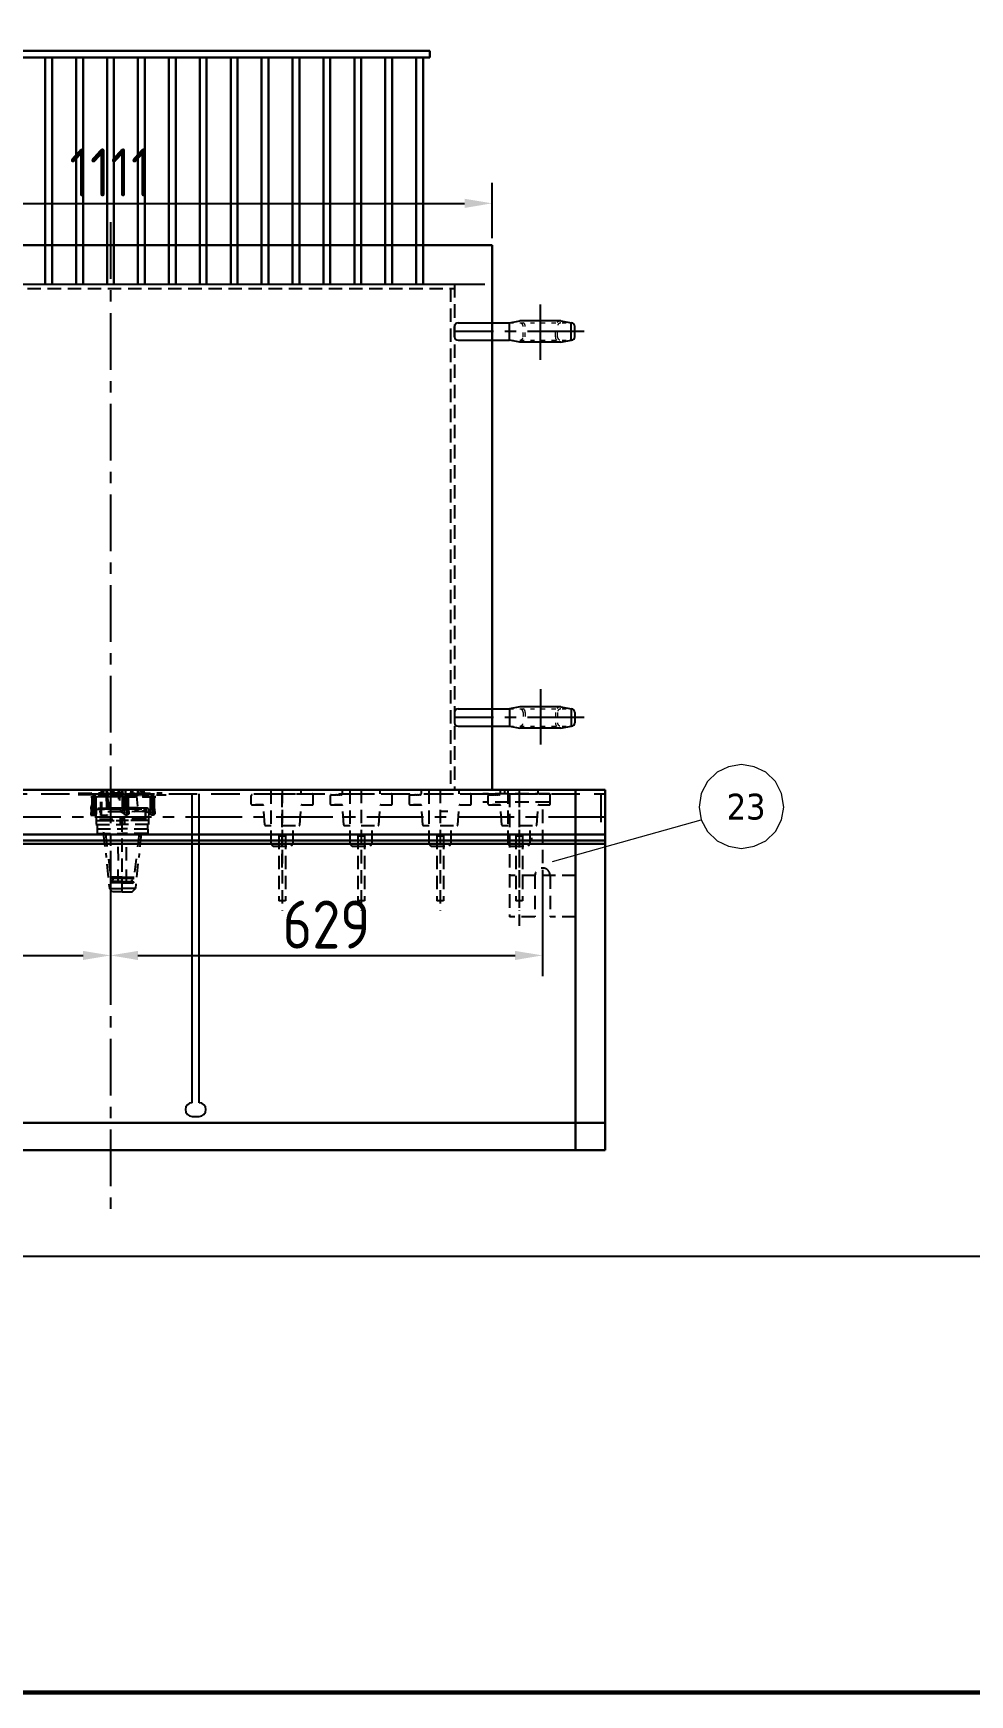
# Model space of a CAD drawing. Header units: millimetres. Extents: x 208456 to 224154, y -159503 to -153953.
# Drawn here: x 218141 to 219504, y -159301 to -156882 of the extents above; entities that cross this region are included whole.
import ezdxf

# ---------------------------------------------------------------- set-up
doc = ezdxf.new("R2010")
doc.units = ezdxf.units.MM
doc.header["$LTSCALE"] = 13
for name, pattern in [('ACAD_ISO03W100', [1.18, 0.47, -0.71]), ('CENTERX2', [101.6, 63.5, -12.7, 12.7, -12.7]), ('DASHED', [0.75, 0.5, -0.25]), ('HIDDEN', [9.525, 6.35, -3.175])]:
    doc.linetypes.add(name, pattern=pattern)
for name, color, linetype in [('1', 4, 'Continuous'), ('2', 3, 'Continuous'), ('粗实线', 4, 'Continuous'), ('细实线', 2, 'Continuous'), ('虚线', 6, 'HIDDEN'), ('铁心虚线', 1, 'DASHED')]:
    doc.layers.add(name, color=color, linetype=linetype)
doc.layers.add('标注、文本', color=3, linetype='Continuous', lineweight=25)
doc.layers.add('铁心', color=3, linetype='Continuous', lineweight=0)
doc.styles.get("Standard").update_dxf_attribs({"font": 'gbenor.shx', "bigfont": 'gbcbig.shx'})
doc.styles.add('Tahoma$001', font='tahoma.ttf', dxfattribs={"height": 2.159784})
doc.dimstyles.new('1-15', dxfattribs={"dimscale": 20, "dimtxt": 3.5, "dimasz": 2, "dimexe": 1.5, "dimexo": 0.5, "dimgap": 0.5, "dimtad": 1, "dimtoh": 1, "dimdec": 1, "dimdsep": 46, "dimtxsty": 'Standard', "dimcen": 2.5, "dimclrd": 3, "dimclre": 3, "dimclrt": 3, "dimadec": 0, "dimazin": 2, "dimtfac": 1, "dimtdec": 1, "dimtmove": 0, "dimatfit": 2, "dimfxl": 1, "dimarcsym": 0})

# ---------------------------------------------------------------- blocks, each defined once
blk = doc.blocks.new('*D1664')
at = {"layer": 'Defpoints', "color": 0, "lineweight": -3, "transparency": 16777216}
for p in [(218808.8, -157129.4), (217697.8, -157190.2), (218808.8, -157190.2)]:
    blk.add_point(p, dxfattribs=at)
at = {"layer": '标注、文本', "color": 3, "lineweight": -2, "transparency": 16777216}
for p, q in [((217697.8, -157180.2), (217697.8, -157099.4)), ((218808.8, -157180.2), (218808.8, -157099.4)), ((217737.8, -157129.4), (218768.8, -157129.4))]:
    blk.add_line(p, q, dxfattribs=at)
at = {"layer": '标注、文本', "color": 3, "lineweight": -3, "transparency": 16777216}
for points in [[(217737.8, -157122.7), (217737.8, -157136.1), (217697.8, -157129.4)], [(218768.8, -157122.7), (218768.8, -157136.1), (218808.8, -157129.4)]]:
    blk.add_solid(points, dxfattribs=at)
at = {"layer": '标注、文本', "color": 3, "transparency": 16777216, "insert": (218253.3, -157084.4), "char_height": 70, "attachment_point": 5}
blk.add_mtext('1111', dxfattribs=at)
blk = doc.blocks.new('*D1665')
at = {"layer": 'Defpoints', "color": 0, "lineweight": -3, "transparency": 16777216}
for p in [(217624.3, -158108.2), (218253.3, -158108.2), (218253.3, -158224.4)]:
    blk.add_point(p, dxfattribs=at)
at = {"layer": '标注、文本', "color": 3, "lineweight": -2, "transparency": 16777216}
for p, q in [((217624.3, -158118.2), (217624.3, -158254.4)), ((218253.3, -158118.2), (218253.3, -158254.4)), ((217664.3, -158224.4), (218213.3, -158224.4))]:
    blk.add_line(p, q, dxfattribs=at)
at = {"layer": '标注、文本', "color": 3, "lineweight": -3, "transparency": 16777216}
for points in [[(217664.3, -158217.8), (217664.3, -158231.1), (217624.3, -158224.4)], [(218213.3, -158217.8), (218213.3, -158231.1), (218253.3, -158224.4)]]:
    blk.add_solid(points, dxfattribs=at)
at = {"layer": '标注、文本', "color": 3, "transparency": 16777216, "insert": (217938.8, -158179.4), "char_height": 70, "attachment_point": 5}
blk.add_mtext('629', dxfattribs=at)
blk = doc.blocks.new('*D1666')
at = {"layer": 'Defpoints', "color": 0, "lineweight": -3, "transparency": 16777216}
for p in [(218253.3, -158062.1), (218882.3, -158108.2), (218882.3, -158224.4)]:
    blk.add_point(p, dxfattribs=at)
at = {"layer": '标注、文本', "color": 3, "lineweight": -2, "transparency": 16777216}
for p, q in [((218253.3, -158072.1), (218253.3, -158254.4)), ((218882.3, -158118.2), (218882.3, -158254.4)), ((218293.3, -158224.4), (218842.3, -158224.4))]:
    blk.add_line(p, q, dxfattribs=at)
at = {"layer": '标注、文本', "color": 3, "lineweight": -3, "transparency": 16777216}
for points in [[(218293.3, -158217.8), (218293.3, -158231.1), (218253.3, -158224.4)], [(218842.3, -158217.8), (218842.3, -158231.1), (218882.3, -158224.4)]]:
    blk.add_solid(points, dxfattribs=at)
at = {"layer": '标注、文本', "color": 3, "transparency": 16777216, "insert": (218567.8, -158179.4), "char_height": 70, "attachment_point": 5}
blk.add_mtext('629', dxfattribs=at)

msp = doc.modelspace()

# ---------------------------------------------------------------- hatches: boundary and pattern name
at = {"layer": '铁心虚线', "ltscale": 3}
h = msp.add_hatch(color=6, dxfattribs=at)
h.dxf.hatch_style = 2
h.paths.add_polyline_path([(218270.312, -157990.004), (218301.644, -157990.055), (218302.442, -157993.512)])
h = msp.add_hatch(color=6, dxfattribs=at)
h.dxf.hatch_style = 2
h.paths.add_polyline_path([(218270.312, -157990.004), (218271.111, -157993.462), (218302.442, -157993.512)])
h = msp.add_hatch(color=6, dxfattribs=at)
h.dxf.hatch_style = 2
h.paths.add_polyline_path([(218301.644, -157990.055), (218307.495, -157990.16), (218308.134, -157992.926)])
h = msp.add_hatch(color=6, dxfattribs=at)
h.dxf.hatch_style = 2
h.paths.add_polyline_path([(218301.644, -157990.055), (218302.442, -157993.512), (218308.134, -157992.926)])
h = msp.add_hatch(color=6, dxfattribs=at)
h.dxf.hatch_style = 2
h.paths.add_polyline_path([(218307.495, -157990.16), (218308.134, -157992.926), (218308.187, -157990.001)])

# ---------------------------------------------------------------- linework, layer by layer
at = {"layer": '1', "color": 1, "linetype": 'CENTERX2', "lineweight": -3, "ltscale": 0.1}
for p, q in [((218253.326, -157156.972), (218253.326, -158596.492)), ((218879.317, -157357.414), (218879.317, -157276.721)), ((218942.938, -157316.078), (218754.326, -157316.078)), ((218879.317, -157836.689), (218879.317, -157917.382)), ((218942.938, -157878.025), (218754.326, -157878.025)), ((218973.326, -158023.153), (217533.326, -158023.153))]:
    msp.add_line(p, q, dxfattribs=at)
at = {"layer": '1', "const_width": 6.541}
msp.add_lwpolyline([(216791.085, -159297.596), (223967.085, -159297.596), (223967.085, -154139.846), (216791.085, -154139.846), (216791.085, -159297.596)], dxfattribs=at)
at = {"layer": '2'}
msp.add_line((216791.085, -158662.221), (223967.085, -158662.221), dxfattribs=at)
at = {"layer": '标注、文本'}
for p, q in [((217708.326, -157247.153), (218798.326, -157247.153)), ((218754.326, -157323.578), (218754.326, -157308.578)), ((218759.326, -157303.578), (218834.067, -157303.578)), ((218834.067, -157303.578), (218849.067, -157300.578)), ((218834.067, -157328.578), (218834.067, -157303.578)), ((218909.067, -157300.578), (218849.067, -157300.578)), ((218909.067, -157300.578), (218924.067, -157303.578)), ((218924.067, -157328.578), (218924.067, -157303.578)), ((218929.308, -157323.578), (218929.308, -157308.578)), ((218759.326, -157328.578), (218834.067, -157328.578)), ((218849.067, -157331.578), (218834.067, -157328.578)), ((218909.067, -157331.578), (218849.067, -157331.578)), ((218909.067, -157331.578), (218924.067, -157328.578)), ((218754.326, -157870.525), (218754.326, -157885.525)), ((218759.326, -157865.525), (218834.067, -157865.525)), ((218849.067, -157862.525), (218834.067, -157865.525)), ((218834.067, -157865.525), (218834.067, -157890.525)), ((218909.067, -157862.525), (218849.067, -157862.525)), ((218909.067, -157862.525), (218924.067, -157865.525)), ((218924.067, -157865.525), (218924.067, -157890.525)), ((218929.308, -157870.525), (218929.308, -157885.525)), ((218759.326, -157890.525), (218834.067, -157890.525)), ((218834.067, -157890.525), (218849.067, -157893.525)), ((218909.067, -157893.525), (218849.067, -157893.525)), ((218909.067, -157893.525), (218924.067, -157890.525)), ((218372.326, -158438.784), (218372.326, -157989.153)), ((218382.326, -158438.784), (218382.326, -157989.153)), ((218362.326, -158448.784), (218362.326, -158448.784)), ((218392.326, -158448.784), (218392.326, -158448.784)), ((218372.326, -158458.784), (218382.326, -158458.784)), ((218372.326, -158458.784), (218372.326, -158458.784)), ((218382.326, -158458.784), (218382.326, -158458.784))]:
    msp.add_line(p, q, dxfattribs=at)
at = {"layer": '标注、文本', "color": 2, "linetype": 'ACAD_ISO03W100', "lineweight": 18}
for p, q in [((218834.067, -157303.578), (218924.308, -157303.578)), ((218854.067, -157323.578), (218854.067, -157308.578)), ((218857.067, -157323.578), (218857.067, -157308.578)), ((218901.067, -157323.578), (218901.067, -157308.578)), ((218904.067, -157323.578), (218904.067, -157308.578)), ((218834.067, -157328.578), (218924.308, -157328.578)), ((218834.067, -157865.525), (218924.308, -157865.525)), ((218854.067, -157870.525), (218854.067, -157885.525)), ((218857.067, -157870.525), (218857.067, -157885.525)), ((218901.067, -157870.525), (218901.067, -157885.525)), ((218904.067, -157870.525), (218904.067, -157885.525)), ((218834.067, -157890.525), (218924.308, -157890.525))]:
    msp.add_line(p, q, dxfattribs=at)
at = {"layer": '标注、文本'}
for centre, radius, start, end in [((218759.326, -157308.578), 5, 90, 180), ((218924.308, -157308.578), 5, 0, 90), ((218759.326, -157323.578), 5, 180, 270), ((218924.308, -157323.578), 5, 270, 0), ((218759.326, -157870.525), 5, 90, 180), ((218924.308, -157870.525), 5, 0, 90), ((218759.326, -157885.525), 5, 180, 270), ((218924.308, -157885.525), 5, 270, 0), ((218372.326, -158448.784), 10, 90, 180), ((218372.326, -158448.784), 10, 180, 270), ((218382.326, -158448.784), 10, 0, 90), ((218382.326, -158448.784), 10, 270, 0)]:
    msp.add_arc(centre, radius, start, end, dxfattribs=at)
at = {"layer": '标注、文本', "color": 2, "linetype": 'ACAD_ISO03W100', "lineweight": 18}
for centre, radius, start, end in [((218849.067, -157308.578), 8, 0, 90), ((218849.067, -157308.578), 5, 0, 90), ((218909.067, -157308.578), 8, 90, 180), ((218909.067, -157308.578), 5, 90, 180), ((218849.067, -157323.578), 5, 270, 0), ((218849.067, -157323.578), 8, 270, 0), ((218909.067, -157323.578), 8, 180, 270), ((218909.067, -157323.578), 5, 180, 270), ((218849.067, -157870.525), 8, 0, 90), ((218849.067, -157870.525), 5, 0, 90), ((218909.067, -157870.525), 8, 90, 180), ((218909.067, -157870.525), 5, 90, 180), ((218849.067, -157885.525), 5, 270, 0), ((218849.067, -157885.525), 8, 270, 0), ((218909.067, -157885.525), 8, 180, 270), ((218909.067, -157885.525), 5, 180, 270)]:
    msp.add_arc(centre, radius, start, end, dxfattribs=at)
at = {"layer": '粗实线', "lineweight": 30}
for p, q in [((217788.326, -156907.153), (218718.326, -156907.153)), ((217788.326, -156917.153), (218718.326, -156917.153)), ((218158.326, -156917.153), (218158.326, -157247.153)), ((218168.326, -156917.153), (218168.326, -157247.153)), ((218203.326, -156917.153), (218203.326, -157247.153)), ((218213.326, -156917.153), (218213.326, -157247.153)), ((218248.326, -156917.153), (218248.326, -157247.153)), ((218258.326, -156917.153), (218258.326, -157247.153)), ((218293.326, -156917.153), (218293.326, -157247.153)), ((218303.326, -156917.153), (218303.326, -157247.153)), ((218338.326, -156917.153), (218338.326, -157247.153)), ((218348.326, -156917.153), (218348.326, -157247.153)), ((218383.326, -156917.153), (218383.326, -157247.153)), ((218393.326, -156917.153), (218393.326, -157247.153)), ((218428.326, -156917.153), (218428.326, -157247.153)), ((218438.326, -156917.153), (218438.326, -157247.153)), ((218473.326, -156917.153), (218473.326, -157247.153)), ((218483.326, -156917.153), (218483.326, -157247.153)), ((218518.326, -156917.153), (218518.326, -157247.153)), ((218528.326, -156917.153), (218528.326, -157247.153)), ((218563.326, -156917.153), (218563.326, -157247.153)), ((218573.326, -156917.153), (218573.326, -157247.153)), ((218608.326, -156917.153), (218608.326, -157247.153)), ((218618.326, -156917.153), (218618.326, -157247.153)), ((218653.326, -156917.153), (218653.326, -157247.153)), ((218663.326, -156917.153), (218663.326, -157247.153)), ((218698.326, -156917.153), (218698.326, -157247.153)), ((218708.326, -156917.153), (218708.326, -157247.153)), ((218718.326, -156907.153), (218718.326, -156917.153)), ((217697.826, -157190.153), (218808.826, -157190.153)), ((218808.826, -157190.153), (218808.826, -157983.153)), ((217533.326, -157983.153), (218973.326, -157983.153)), ((218930.326, -157983.153), (218930.326, -158508.153)), ((218973.326, -157983.153), (218973.326, -158048.153)), ((218973.326, -157983.153), (218973.326, -158508.153)), ((217533.326, -158048.153), (218973.326, -158048.153)), ((217533.326, -158468.153), (218973.326, -158468.153)), ((217533.326, -158508.153), (218973.326, -158508.153))]:
    msp.add_line(p, q, dxfattribs=at)
at = {"layer": '细实线', "color": 4, "lineweight": 30}
for p, q in [((217533.326, -158057.109), (218973.326, -158057.109)), ((217533.326, -158062.109), (218973.326, -158062.109))]:
    msp.add_line(p, q, dxfattribs=at)
at = {"layer": '虚线', "ltscale": 0.5}
for p, q in [((217533.326, -157989.153), (218973.326, -157989.153)), ((218967.326, -157989.153), (218967.326, -158048.153))]:
    msp.add_line(p, q, dxfattribs=at)
at = {"layer": '铁心'}
msp.add_lwpolyline([(219233.633, -158008.33), (219230.32, -157988.451), (219221.284, -157971.284), (219207.43, -157957.429), (219190.262, -157949.899), (219171.889, -157946.586), (219153.216, -157949.899), (219136.349, -157957.429), (219122.495, -157971.284), (219113.158, -157988.451), (219110.146, -158008.33), (219113.158, -158027.004), (219122.495, -158043.87), (219136.349, -158057.725), (219153.216, -158065.556), (219171.889, -158068.567), (219190.262, -158065.556), (219207.43, -158057.725), (219221.284, -158043.87), (219230.32, -158027.004)], close=True, dxfattribs=at)
msp.add_lwpolyline([(218896.929, -158087.631), (219113.158, -158027.004), (219113.158, -158027.004)], dxfattribs=at)
at = {"layer": '铁心虚线', "color": 6, "ltscale": 3}
for p, q in [((217752.326, -157247.153), (218754.326, -157247.153)), ((217752.326, -157253.153), (218754.326, -157253.153)), ((218748.326, -157253.153), (218748.326, -157983.153)), ((218754.326, -157247.153), (218754.326, -157983.153)), ((218270.326, -158132.034), (218270.642, -157983.153)), ((218458.354, -158004.153), (218458.354, -157991.635)), ((218487.335, -158062.153), (218487.335, -157983.153)), ((218503.344, -157983.153), (218503.324, -158159.042)), ((218503.336, -157989.153), (218543.335, -157989.153)), ((218503.349, -157989.153), (218543.348, -157989.153)), ((218503.355, -157989.153), (218547.354, -157989.153)), ((218503.358, -158096.183), (218503.358, -157983.153)), ((218503.358, -157983.153), (218503.358, -158035.153)), ((218530.835, -157989.153), (218530.835, -157983.153)), ((218530.848, -157989.153), (218530.848, -157983.153)), ((218548.354, -158004.153), (218548.354, -157990.153)), ((218573.384, -158004.153), (218573.384, -157991.635)), ((218574.384, -157990.636), (218579.392, -157990.653)), ((218579.392, -157991.209), (218579.392, -157990.653)), ((218581.337, -157991.209), (218579.392, -157991.209)), ((218581.337, -157990.653), (218581.337, -157991.209)), ((218581.337, -157990.653), (218581.337, -157991.209)), ((218582.286, -157990.653), (218581.337, -157990.653)), ((218582.286, -157991.209), (218582.286, -157990.653)), ((218584.231, -157991.209), (218582.286, -157991.209)), ((218585.18, -157990.653), (218584.231, -157990.653)), ((218584.231, -157990.653), (218584.231, -157991.209)), ((218584.231, -157990.653), (218584.231, -157991.209)), ((218585.18, -157991.209), (218585.18, -157990.653)), ((218587.125, -157991.209), (218585.18, -157991.209)), ((218588.884, -157990.653), (218587.125, -157990.653)), ((218587.125, -157990.653), (218587.125, -157991.209)), ((218590.866, -157987.153), (218590.866, -157983.153)), ((218590.884, -157988.653), (218590.883, -157983.153)), ((218602.366, -158062.153), (218602.366, -157983.153)), ((218618.374, -157983.153), (218618.355, -158159.042)), ((218618.367, -157989.153), (218658.366, -157989.153)), ((218618.379, -157989.153), (218658.378, -157989.153)), ((218618.385, -157989.153), (218662.384, -157989.153)), ((218645.866, -157989.153), (218645.866, -157983.153)), ((218645.878, -157989.153), (218645.878, -157983.153)), ((218663.384, -158004.153), (218663.384, -157990.153)), ((218688.403, -158004.153), (218688.403, -157991.635)), ((218689.403, -157990.636), (218694.41, -157990.653)), ((218694.41, -157991.209), (218694.41, -157990.653)), ((218696.355, -157991.209), (218694.41, -157991.209)), ((218696.355, -157990.653), (218696.355, -157991.209)), ((218696.355, -157990.653), (218696.355, -157991.209)), ((218697.304, -157990.653), (218696.355, -157990.653)), ((218697.304, -157991.209), (218697.304, -157990.653)), ((218699.249, -157991.209), (218697.304, -157991.209)), ((218700.198, -157990.653), (218699.249, -157990.653)), ((218699.249, -157990.653), (218699.249, -157991.209)), ((218699.249, -157990.653), (218699.249, -157991.209)), ((218700.198, -157991.209), (218700.198, -157990.653)), ((218702.143, -157991.209), (218700.198, -157991.209)), ((218703.903, -157990.653), (218702.143, -157990.653)), ((218702.143, -157990.653), (218702.143, -157991.209)), ((218705.884, -157987.153), (218705.884, -157983.153)), ((218705.903, -157988.653), (218705.902, -157983.153)), ((218717.384, -158062.153), (218717.384, -157983.153)), ((218733.393, -157983.153), (218733.373, -158159.042)), ((218733.385, -157989.153), (218773.384, -157989.153)), ((218733.397, -157989.153), (218773.396, -157989.153)), ((218733.404, -157989.153), (218777.403, -157989.153)), ((218760.884, -157989.153), (218760.884, -157983.153)), ((218760.896, -157989.153), (218760.896, -157983.153)), ((218778.403, -158004.153), (218778.403, -157990.153)), ((218891.408, -157989.153), (218795.408, -157989.153)), ((218803.404, -158004.153), (218803.404, -157991.635)), ((218804.404, -157990.636), (218809.412, -157990.653)), ((218809.412, -157991.209), (218809.412, -157990.653)), ((218811.357, -157991.209), (218809.412, -157991.209)), ((218811.357, -157990.653), (218811.357, -157991.209)), ((218811.357, -157990.653), (218811.357, -157991.209)), ((218812.306, -157990.653), (218811.357, -157990.653)), ((218812.306, -157991.209), (218812.306, -157990.653)), ((218814.25, -157991.209), (218812.306, -157991.209)), ((218815.2, -157990.653), (218814.25, -157990.653)), ((218814.25, -157990.653), (218814.25, -157991.209)), ((218814.25, -157990.653), (218814.25, -157991.209)), ((218815.2, -157991.209), (218815.2, -157990.653)), ((218817.144, -157991.209), (218815.2, -157991.209)), ((218818.904, -157990.653), (218817.144, -157990.653)), ((218817.144, -157990.653), (218817.144, -157991.209)), ((218820.886, -157987.153), (218820.886, -157983.153)), ((218820.904, -157988.653), (218820.903, -157983.153)), ((218826.908, -157983.153), (218826.908, -157989.153)), ((218832.386, -158062.153), (218832.386, -157983.153)), ((218834.326, -157989.153), (218834.326, -158168.153)), ((218848.394, -157983.153), (218848.374, -158159.042)), ((218848.387, -157989.153), (218888.386, -157989.153)), ((218848.399, -157989.153), (218888.398, -157989.153)), ((218848.405, -157989.153), (218892.404, -157989.153)), ((218848.408, -157989.153), (218848.408, -158181.153)), ((218875.886, -157989.153), (218875.886, -157983.153)), ((218875.898, -157989.153), (218875.898, -157983.153)), ((218893.404, -158004.153), (218893.404, -157990.153)), ((218930.326, -157989.153), (218930.326, -158168.153)), ((218459.354, -158005.153), (218474.918, -158005.153)), ((218474.9, -158005.153), (218464.335, -158005.153)), ((218474.912, -158005.153), (218464.348, -158005.153)), ((218477.773, -158034.22), (218475.898, -158006.087)), ((218477.785, -158034.22), (218475.91, -158006.087)), ((218528.898, -158034.22), (218530.773, -158006.087)), ((218528.91, -158034.22), (218530.785, -158006.087)), ((218531.771, -158005.153), (218542.337, -158005.155)), ((218531.783, -158005.153), (218542.349, -158005.155)), ((218531.79, -158005.153), (218547.354, -158005.153)), ((218574.384, -158005.153), (218589.949, -158005.153)), ((218589.93, -158005.153), (218579.366, -158005.153)), ((218589.942, -158005.153), (218579.378, -158005.153)), ((218592.804, -158034.22), (218590.928, -158006.087)), ((218592.816, -158034.22), (218590.94, -158006.087)), ((218643.928, -158034.22), (218645.804, -158006.087)), ((218643.94, -158034.22), (218645.816, -158006.087)), ((218646.801, -158005.153), (218657.367, -158005.155)), ((218646.814, -158005.153), (218657.379, -158005.155)), ((218646.82, -158005.153), (218662.384, -158005.153)), ((218689.403, -158005.153), (218704.967, -158005.153)), ((218704.948, -158005.153), (218694.384, -158005.153)), ((218704.961, -158005.153), (218694.396, -158005.153)), ((218707.822, -158034.22), (218705.946, -158006.087)), ((218707.834, -158034.22), (218705.958, -158006.087)), ((218732.407, -158014.153), (218744.407, -158014.153)), ((218758.946, -158034.22), (218760.822, -158006.087)), ((218758.958, -158034.22), (218760.834, -158006.087)), ((218761.82, -158005.153), (218772.385, -158005.155)), ((218761.832, -158005.153), (218772.398, -158005.155)), ((218761.838, -158005.153), (218777.403, -158005.153)), ((218891.408, -158001.153), (218795.408, -158001.153)), ((218804.404, -158005.153), (218819.969, -158005.153)), ((218819.95, -158005.153), (218809.386, -158005.153)), ((218819.962, -158005.153), (218809.398, -158005.153)), ((218822.823, -158034.22), (218820.948, -158006.087)), ((218822.836, -158034.22), (218820.96, -158006.087)), ((218873.948, -158034.22), (218875.823, -158006.087)), ((218873.96, -158034.22), (218875.836, -158006.087)), ((218876.821, -158005.153), (218887.387, -158005.155)), ((218876.833, -158005.153), (218887.399, -158005.155)), ((218876.84, -158005.153), (218892.404, -158005.153)), ((218882.326, -158012.153), (218882.326, -158204.153)), ((218478.771, -158035.153), (218487.335, -158035.153)), ((218478.783, -158035.153), (218487.348, -158035.153)), ((218503.337, -158035.153), (218527.9, -158035.153)), ((218503.349, -158035.153), (218527.912, -158035.153)), ((218519.335, -158062.153), (218519.335, -158035.153)), ((218593.801, -158035.153), (218602.366, -158035.153)), ((218593.814, -158035.153), (218602.378, -158035.153)), ((218618.367, -158035.153), (218642.93, -158035.153)), ((218618.379, -158035.153), (218642.942, -158035.153)), ((218634.366, -158062.153), (218634.366, -158035.153)), ((218708.82, -158035.153), (218717.384, -158035.153)), ((218708.832, -158035.153), (218717.396, -158035.153)), ((218733.385, -158035.153), (218757.948, -158035.153)), ((218733.398, -158035.153), (218757.961, -158035.153)), ((218749.384, -158062.153), (218749.384, -158035.153)), ((218823.821, -158035.153), (218832.386, -158035.153)), ((218823.833, -158035.153), (218832.398, -158035.153)), ((218848.387, -158035.153), (218872.95, -158035.153)), ((218848.399, -158035.153), (218872.962, -158035.153)), ((218864.386, -158062.153), (218864.386, -158035.153)), ((218487.331, -158062.153), (218490.331, -158065.153)), ((218519.331, -158062.153), (218487.331, -158062.153)), ((218487.335, -158062.153), (218490.335, -158065.153)), ((218519.335, -158062.153), (218487.335, -158062.153)), ((218490.331, -158065.153), (218516.331, -158065.153)), ((218490.335, -158065.153), (218516.335, -158065.153)), ((218498.333, -158050.153), (218498.331, -158145.153)), ((218498.333, -158050.153), (218508.319, -158050.153)), ((218508.319, -158050.153), (218508.317, -158145.153)), ((218519.331, -158062.153), (218516.331, -158065.153)), ((218519.335, -158062.153), (218516.335, -158065.153)), ((218602.361, -158062.153), (218605.361, -158065.153)), ((218634.361, -158062.153), (218602.361, -158062.153)), ((218602.366, -158062.153), (218605.366, -158065.153)), ((218634.366, -158062.153), (218602.366, -158062.153)), ((218605.361, -158065.153), (218631.361, -158065.153)), ((218605.366, -158065.153), (218631.366, -158065.153)), ((218613.364, -158050.153), (218613.361, -158145.153)), ((218613.364, -158050.153), (218623.35, -158050.153)), ((218623.35, -158050.153), (218623.348, -158145.153)), ((218634.361, -158062.153), (218631.361, -158065.153)), ((218634.366, -158062.153), (218631.366, -158065.153)), ((218717.38, -158062.153), (218720.38, -158065.153)), ((218749.38, -158062.153), (218717.38, -158062.153)), ((218717.384, -158062.153), (218720.384, -158065.153)), ((218749.384, -158062.153), (218717.384, -158062.153)), ((218720.38, -158065.153), (218746.38, -158065.153)), ((218720.384, -158065.153), (218746.384, -158065.153)), ((218728.382, -158050.153), (218728.38, -158145.153)), ((218728.382, -158050.153), (218738.368, -158050.153)), ((218738.368, -158050.153), (218738.366, -158145.153)), ((218749.38, -158062.153), (218746.38, -158065.153)), ((218749.384, -158062.153), (218746.384, -158065.153)), ((218832.381, -158062.153), (218835.381, -158065.153)), ((218864.381, -158062.153), (218832.381, -158062.153)), ((218832.386, -158062.153), (218835.386, -158065.153)), ((218864.386, -158062.153), (218832.386, -158062.153)), ((218835.381, -158065.153), (218861.381, -158065.153)), ((218835.386, -158065.153), (218861.386, -158065.153)), ((218843.383, -158050.153), (218843.381, -158145.153)), ((218843.383, -158050.153), (218853.37, -158050.153)), ((218853.37, -158050.153), (218853.367, -158145.153)), ((218864.381, -158062.153), (218861.381, -158065.153)), ((218864.386, -158062.153), (218861.386, -158065.153)), ((218866.448, -158053.109), (218866.448, -158057.109)), ((218866.448, -158053.109), (218866.448, -158057.109)), ((218930.326, -158108.153), (218834.326, -158108.153)), ((218871.326, -158108.153), (218871.326, -158168.153)), ((218893.326, -158108.153), (218893.326, -158168.153)), ((218508.317, -158145.153), (218498.331, -158145.153)), ((218623.348, -158145.153), (218613.361, -158145.153)), ((218738.366, -158145.153), (218728.38, -158145.153)), ((218853.367, -158145.153), (218843.381, -158145.153)), ((218871.326, -158168.153), (218834.326, -158168.153)), ((218930.326, -158168.153), (218893.326, -158168.153))]:
    msp.add_line(p, q, dxfattribs=at)
for points in [[(218212.335, -157990.321), (218249.518, -157990.477)], [(218224.677, -157993.299), (218226.911, -157993.511), (218228.453, -157993.883), (218228.773, -157995.266)], [(218224.993, -158011.393), (218225.205, -158009.159), (218230.31, -157993.413)], [(218234.145, -157993.298), (218226.911, -157993.511)], [(218270.419, -157993.622), (218230.31, -157993.413), (218227.918, -158011.446)], [(218228.985, -157993.032), (218230.688, -157994.096), (218231.007, -157995.479)], [(218232.39, -157995.16), (218232.762, -157993.617), (218234.145, -157993.298)], [(218270.312, -157990.004), (218238.981, -157989.954), (218239.513, -157989.103), (218270.844, -157989.153)], [(218239.804, -157983.153), (218239.513, -157989.103)], [(218244.997, -157992.978), (218245.209, -157990.743), (218239.518, -157991.329), (218239.997, -157993.404)], [(218246.54, -157993.35), (218251.594, -158008.935), (218251.382, -158011.17)], [(218250.045, -157987.4), (218247.919, -158009.742)], [(218247.923, -157993.031), (218252.446, -158009.467), (218252.925, -158011.542), (218250.69, -158011.329)], [(218265.366, -157996.973), (218265.206, -157983.153)], [(218266.502, -157983.153), (218266.536, -157998.888)], [(218270.312, -157990.004), (218301.644, -157990.055), (218302.176, -157989.203), (218270.844, -157989.153)], [(218270.419, -157993.622), (218308.134, -157992.926), (218308.187, -157990.001), (218270.312, -157990.004)], [(218270.419, -157993.622), (218309.677, -157993.299), (218311.219, -157993.671), (218311.539, -157995.054)], [(218274.036, -157993.515), (218275.579, -157993.887), (218275.898, -157995.27)], [(218274.587, -157983.153), (218274.622, -157999.207)], [(218274.781, -157990.429), (218303.187, -157990.427)], [(218275.686, -157997.504), (218275.843, -157983.153)], [(218276.111, -157993.036), (218277.813, -157994.1), (218278.132, -157995.483)], [(218279.515, -157995.163), (218279.888, -157993.621), (218281.271, -157993.301)], [(218290.845, -157987.449), (218293.028, -158009.525)], [(218297.335, -157990.321), (218334.518, -157990.477)], [(218301.784, -157983.153), (218302.176, -157989.203)], [(218309.677, -157993.299), (218311.911, -157993.511), (218313.453, -157993.883), (218313.773, -157995.266)], [(218319.145, -157993.298), (218311.911, -157993.511)], [(218313.985, -157993.032), (218315.688, -157994.096), (218316.007, -157995.479)], [(218317.39, -157995.16), (218317.762, -157993.617), (218319.145, -157993.298)], [(218224.993, -158011.393), (218224.834, -158020.17), (218229.302, -158020.595), (218229.301, -158011.126)], [(218224.993, -158011.393), (218266.484, -158011.282), (218267.335, -158011.814), (218268.346, -158013.038)], [(218230.211, -158020.427), (218228.669, -158020.055), (218227.126, -158019.683), (218226.807, -158018.3)], [(218231.115, -158018.034), (218229.573, -158017.661), (218229.253, -158016.278)], [(218232.658, -158018.406), (218232.126, -158019.257), (218230.211, -158020.427)], [(218231.695, -158012.03), (218232.441, -158027.882), (218232.336, -158033.734), (218270.21, -158033.73)], [(218232.445, -158011.171), (218232.658, -158018.406)], [(218268.825, -158015.112), (218236.802, -158015.222)], [(218247.919, -158009.742), (218270.474, -158009.633)], [(218273.932, -158018.303), (218268.985, -158015.804), (218268.346, -158013.038)], [(218303.827, -158012.13), (218304.891, -158010.428), (218306.965, -158009.949), (218308.508, -158010.321), (218308.987, -158012.396), (218308.882, -158027.716), (218308.776, -158033.567), (218270.21, -158033.73)], [(218279.57, -158011.175), (218304.359, -158011.279), (218304.094, -158025.907), (218303.722, -158027.45), (218302.339, -158027.769), (218270.316, -158027.879)], [(218277.337, -158020.431), (218275.794, -158020.059), (218274.251, -158019.686), (218273.932, -158018.303)], [(218275.953, -158011.282), (218278.187, -158011.494)], [(218275.953, -158011.282), (218278.187, -158011.494)], [(218278.241, -158018.037), (218276.698, -158017.665), (218276.379, -158016.282)], [(218279.784, -158018.409), (218278.56, -158019.42), (218277.337, -158020.431)], [(218279.57, -158011.175), (218304.359, -158011.279), (218305.21, -158011.811), (218306.221, -158013.034)], [(218279.57, -158011.175), (218279.784, -158018.409)], [(218304.146, -158013.513), (218304.359, -158011.279), (218303.774, -158015.056), (218279.837, -158015.484)], [(218311.807, -158018.3), (218306.859, -158015.8), (218306.221, -158013.034)], [(218315.211, -158020.427), (218313.669, -158020.055), (218312.126, -158019.683), (218311.807, -158018.3)], [(218316.115, -158018.034), (218314.573, -158017.661), (218314.253, -158016.278)], [(218317.658, -158018.406), (218317.126, -158019.257), (218315.211, -158020.427)], [(218317.445, -158011.171), (218317.658, -158018.406)], [(218232.336, -158033.734), (218233.878, -158034.106), (218233.826, -158046.5), (218270.318, -158046.816)], [(218233.772, -158039.957), (218270.264, -158040.273)], [(218307.393, -158033.886), (218307.501, -158046.972), (218270.318, -158046.816)], [(218242.976, -158045.116), (218242.603, -158046.659), (218247.128, -158082.033)], [(218264.789, -158085.968), (218264.361, -158062.03)], [(218276.492, -158086.179), (218276.756, -158062.082)], [(218298.032, -158046.973), (218294.471, -158082.029)], [(218247.821, -158091.342), (218251.654, -158126.876), (218270.591, -158126.874)], [(218250.533, -158084.16), (218254.153, -158112.46)], [(218292.929, -158091.125), (218289.528, -158126.872), (218270.591, -158126.874)], [(218290.482, -158083.678), (218287.559, -158112.031)], [(218254.844, -158112.3), (218256.387, -158112.672), (218256.706, -158114.055), (218256.334, -158115.598), (218255.111, -158116.609)], [(218264.367, -158118.842), (218264.63, -158094.745)], [(218276.761, -158118.894), (218276.333, -158094.957)], [(218285.751, -158116.819), (218284.74, -158115.595), (218284.421, -158114.212), (218284.793, -158112.669), (218286.867, -158112.191)], [(218270.326, -158132.034), (218256.389, -158131.609), (218251.654, -158126.876)], [(218254.579, -158117.46), (218254.419, -158116.768), (218255.111, -158116.609)], [(218270.91, -158118.788), (218255.59, -158118.683), (218254.738, -158118.151), (218254.579, -158117.46)], [(218270.326, -158132.034), (218284.795, -158131.607), (218289.528, -158126.872)], [(218286.761, -158118.042), (218286.921, -158118.733), (218285.538, -158119.053)], [(218285.751, -158116.819), (218286.602, -158117.35), (218286.761, -158118.042)]]:
    msp.add_lwpolyline(points, dxfattribs=at)
for points in [[(218247.066, -157990.272), (218247.388, -158020.061), (218239.462, -158020.434), (218238.981, -157989.954)], [(218248.667, -157989.945), (218248.457, -158020.585), (218240.371, -158020.267), (218240.741, -157990.318)]]:
    msp.add_lwpolyline(points, close=True, dxfattribs=at)
for centre, radius, start, end in [((218459.354, -157991.636), 1, 90, 180), ((218547.354, -157990.153), 1, 0, 90), ((218574.384, -157991.636), 1, 90, 180), ((218588.884, -157988.653), 2, 270, 0), ((218588.884, -157988.653), 2, 270, 0), ((218662.384, -157990.153), 1, 0, 90), ((218689.403, -157991.636), 1, 90, 180), ((218703.903, -157988.653), 2, 270, 0), ((218703.903, -157988.653), 2, 270, 0), ((218777.403, -157990.153), 1, 0, 90), ((218804.404, -157991.636), 1, 90, 180), ((218818.904, -157988.653), 2, 270, 0), ((218818.904, -157988.653), 2, 270, 0), ((218892.404, -157990.153), 1, 0, 90), ((218459.354, -158004.153), 1, 180, 270), ((218474.9, -158006.153), 1, 3.814075, 90), ((218474.912, -158006.153), 1, 3.814075, 90), ((218474.918, -158006.153), 1, 3.814075, 90), ((218531.771, -158006.153), 1, 90, 176.185925), ((218531.783, -158006.153), 1, 90, 176.185925), ((218531.79, -158006.153), 1, 90, 176.185925), ((218547.354, -158004.153), 1, 270, 0), ((218574.384, -158004.153), 1, 180, 270), ((218589.93, -158006.153), 1, 3.814075, 90), ((218589.942, -158006.153), 1, 3.814075, 90), ((218589.949, -158006.153), 1, 3.814075, 90), ((218646.801, -158006.153), 1, 90, 176.185925), ((218646.814, -158006.153), 1, 90, 176.185925), ((218646.82, -158006.153), 1, 90, 176.185925), ((218662.384, -158004.153), 1, 270, 0), ((218689.403, -158004.153), 1, 180, 270), ((218704.948, -158006.153), 1, 3.814075, 90), ((218704.961, -158006.153), 1, 3.814075, 90), ((218704.967, -158006.153), 1, 3.814075, 90), ((218761.82, -158006.153), 1, 90, 176.185925), ((218761.832, -158006.153), 1, 90, 176.185925), ((218761.838, -158006.153), 1, 90, 176.185925), ((218777.403, -158004.153), 1, 270, 0), ((218804.404, -158004.153), 1, 180, 270), ((218819.95, -158006.153), 1, 3.814075, 90), ((218819.962, -158006.153), 1, 3.814075, 90), ((218819.969, -158006.153), 1, 3.814075, 90), ((218876.821, -158006.153), 1, 90, 176.185925), ((218876.833, -158006.153), 1, 90, 176.185925), ((218876.84, -158006.153), 1, 90, 176.185925), ((218892.404, -158004.153), 1, 270, 0), ((218478.771, -158034.153), 1, 183.814075, 270), ((218478.783, -158034.153), 1, 183.814075, 270), ((218527.9, -158034.153), 1, 270, 356.185925), ((218527.912, -158034.153), 1, 270, 356.185925), ((218593.801, -158034.153), 1, 183.814075, 270), ((218593.814, -158034.153), 1, 183.814075, 270), ((218642.93, -158034.153), 1, 270, 356.185925), ((218642.942, -158034.153), 1, 270, 356.185925), ((218708.82, -158034.153), 1, 183.814075, 270), ((218708.832, -158034.153), 1, 183.814075, 270), ((218757.948, -158034.153), 1, 270, 356.185925), ((218757.961, -158034.153), 1, 270, 356.185925), ((218823.821, -158034.153), 1, 183.814075, 270), ((218823.833, -158034.153), 1, 183.814075, 270), ((218872.95, -158034.153), 1, 270, 356.185925), ((218872.962, -158034.153), 1, 270, 356.185925), ((218882.326, -158108.153), 11, 0, 180)]:
    msp.add_arc(centre, radius, start, end, dxfattribs=at)
for points in [[(218206.266, -157990.223), (218206.266, -157990.223), (218243.449, -157990.379), (218243.449, -157990.379)], [(218206.479, -157987.989), (218206.479, -157987.989), (218243.502, -157987.453), (218243.502, -157987.453)], [(218234.145, -157993.298), (218234.145, -157993.298), (218247.923, -157993.031), (218247.923, -157993.031)], [(218239.804, -157983.153), (218239.629, -157986.729), (218239.513, -157989.103), (218239.513, -157989.103)], [(218242.124, -157983.153), (218241.898, -157986.854), (218241.747, -157989.315), (218241.747, -157989.315)], [(218243.416, -157983.153), (218243.244, -157986.67), (218243.13, -157988.996), (218243.13, -157988.996)], [(218247.028, -157983.153), (218246.859, -157986.61), (218246.747, -157988.889), (218246.747, -157988.889)], [(218248.664, -157983.153), (218248.439, -157986.824), (218248.29, -157989.262), (218248.29, -157989.262)], [(218252.226, -157990.538), (218252.226, -157990.538), (218288.558, -157990.162), (218288.558, -157990.162)], [(218252.279, -157987.612), (218252.279, -157987.612), (218288.771, -157987.928), (218288.771, -157987.928)], [(218255.813, -157983.153), (218255.639, -157986.699), (218255.524, -157989.048), (218255.524, -157989.048)], [(218258.028, -157983.153), (218257.866, -157986.822), (218257.758, -157989.261), (218257.758, -157989.261)], [(218270.153, -157989.313), (218270.153, -157989.313), (218270.152, -157986.56), (218270.152, -157983.153)], [(218270.69, -157983.153), (218270.705, -157992.418), (218270.74, -158013.942), (218270.74, -158013.942)], [(218270.844, -157989.153), (218270.844, -157989.153), (218270.844, -157986.486), (218270.844, -157983.153)], [(218272.813, -157994.526), (218272.813, -157994.526), (218276.325, -158009.739), (218276.325, -158009.739)], [(218282.954, -157983.153), (218283.125, -157986.79), (218283.238, -157989.205), (218283.238, -157989.205)], [(218285.178, -157983.153), (218285.355, -157986.908), (218285.473, -157989.418), (218285.473, -157989.418)], [(218291.266, -157990.223), (218291.266, -157990.223), (218328.449, -157990.379), (218328.449, -157990.379)], [(218291.479, -157987.989), (218291.479, -157987.989), (218328.502, -157987.453), (218328.502, -157987.453)], [(218292.422, -157983.153), (218292.593, -157986.79), (218292.707, -157989.204), (218292.707, -157989.204)], [(218293.947, -157983.153), (218294.128, -157986.996), (218294.25, -157989.577), (218294.25, -157989.577)], [(218297.57, -157983.153), (218297.748, -157986.937), (218297.867, -157989.47), (218297.867, -157989.47)], [(218298.968, -157983.153), (218299.137, -157986.76), (218299.25, -157989.15), (218299.25, -157989.15)], [(218301.784, -157983.153), (218302.019, -157986.788), (218302.176, -157989.203), (218302.176, -157989.203)], [(218226.593, -158011.065), (218226.593, -158011.065), (218226.539, -157995.054), (218226.539, -157995.054)], [(218226.807, -158018.3), (218226.807, -158018.3), (218226.593, -158011.065), (218226.593, -158011.065)], [(218228.827, -158011.278), (218228.827, -158011.278), (218228.773, -157995.266), (218228.773, -157995.266)], [(218228.827, -158011.278), (218228.827, -158011.278), (218231.062, -158011.491), (218231.062, -158011.491)], [(218228.827, -158011.278), (218228.827, -158011.278), (218229.253, -158016.278), (218229.253, -158016.278)], [(218231.115, -158018.034), (218231.115, -158018.034), (218230.424, -158018.193), (218230.424, -158018.193)], [(218231.062, -158011.491), (218231.062, -158011.491), (218231.007, -157995.479), (218231.007, -157995.479)], [(218231.062, -158011.491), (218231.062, -158011.491), (218231.115, -158018.034), (218231.115, -158018.034)], [(218232.445, -158011.171), (218232.445, -158011.171), (218232.39, -157995.16), (218232.39, -157995.16)], [(218232.445, -158011.171), (218232.445, -158011.171), (218252.925, -158011.542), (218252.925, -158011.542)], [(218234.833, -158009.849), (218234.833, -158009.849), (218270.474, -158009.633), (218270.474, -158009.633)], [(218293.028, -158009.525), (218293.028, -158009.525), (218270.474, -158009.633), (218270.474, -158009.633)], [(218306.965, -158009.949), (218306.965, -158009.949), (218270.474, -158009.633), (218270.474, -158009.633)], [(218273.719, -158011.069), (218273.719, -158011.069), (218273.664, -157995.057), (218273.664, -157995.057)], [(218273.932, -158018.303), (218273.932, -158018.303), (218273.719, -158011.069), (218273.719, -158011.069)], [(218275.953, -158011.282), (218275.953, -158011.282), (218275.898, -157995.27), (218275.898, -157995.27)], [(218275.953, -158011.282), (218275.953, -158011.282), (218276.379, -158016.282), (218276.379, -158016.282)], [(218278.241, -158018.037), (218278.241, -158018.037), (218277.549, -158018.197), (218277.549, -158018.197)], [(218278.187, -158011.494), (218278.187, -158011.494), (218278.132, -157995.483), (218278.132, -157995.483)], [(218278.187, -158011.494), (218278.187, -158011.494), (218278.241, -158018.037), (218278.241, -158018.037)], [(218279.57, -158011.175), (218279.57, -158011.175), (218279.515, -157995.163), (218279.515, -157995.163)], [(218296.273, -158010.961), (218296.273, -158010.961), (218287.071, -158015.27), (218287.071, -158015.27)], [(218292.071, -158014.844), (218292.071, -158014.844), (218291.38, -158015.004), (218291.38, -158015.004)], [(218298.774, -158015.482), (218298.774, -158015.482), (218304.359, -158011.279), (218304.359, -158011.279)], [(218300.848, -158015.003), (218300.848, -158015.003), (218304.146, -158013.513), (218304.146, -158013.513)], [(218303.827, -158012.13), (218303.827, -158012.13), (218303.882, -158028.142), (218303.882, -158028.142)], [(218306.965, -158009.949), (218306.965, -158009.949), (218306.274, -158010.108), (218306.274, -158010.108)], [(218311.593, -158011.065), (218311.593, -158011.065), (218311.539, -157995.054), (218311.539, -157995.054)], [(218311.807, -158018.3), (218311.807, -158018.3), (218311.593, -158011.065), (218311.593, -158011.065)], [(218313.827, -158011.278), (218313.827, -158011.278), (218313.773, -157995.266), (218313.773, -157995.266)], [(218313.827, -158011.278), (218313.827, -158011.278), (218316.062, -158011.491), (218316.062, -158011.491)], [(218313.827, -158011.278), (218313.827, -158011.278), (218314.253, -158016.278), (218314.253, -158016.278)], [(218316.115, -158018.034), (218316.115, -158018.034), (218315.424, -158018.193), (218315.424, -158018.193)], [(218316.062, -158011.491), (218316.062, -158011.491), (218316.007, -157995.479), (218316.007, -157995.479)], [(218316.062, -158011.491), (218316.062, -158011.491), (218316.115, -158018.034), (218316.115, -158018.034)], [(218317.445, -158011.171), (218317.445, -158011.171), (218317.39, -157995.16), (218317.39, -157995.16)], [(218232.441, -158027.882), (218232.441, -158027.882), (218270.316, -158027.879), (218270.316, -158027.879)], [(218237.122, -158026.073), (218237.122, -158026.073), (218270.528, -158025.645), (218270.528, -158025.645)], [(218238.984, -158027.829), (218238.984, -158027.829), (218270.316, -158027.879), (218270.316, -158027.879)], [(218267.39, -158027.826), (218267.39, -158027.826), (218267.284, -158033.677), (218267.284, -158033.677)], [(218307.447, -158040.429), (218307.447, -158040.429), (218270.264, -158040.273), (218270.264, -158040.273)], [(218308.882, -158027.716), (218308.882, -158027.716), (218270.316, -158027.879), (218270.316, -158027.879)], [(218304.094, -158025.907), (218304.094, -158025.907), (218270.528, -158025.645), (218270.528, -158025.645)], [(218273.933, -158027.772), (218273.933, -158027.772), (218273.827, -158033.623), (218273.827, -158033.623)], [(218246.22, -158046.552), (218246.22, -158046.552), (218249.149, -158075.011), (218249.149, -158075.011)], [(218295.106, -158046.92), (218295.106, -158046.92), (218291.492, -158075.433), (218291.492, -158075.433)], [(218270.377, -158110.171), (218270.377, -158110.171), (218253.674, -158110.385), (218253.674, -158110.385)], [(218270.856, -158112.245), (218270.856, -158112.245), (218254.153, -158112.46), (218254.153, -158112.46)], [(218270.377, -158110.171), (218270.377, -158110.171), (218287.931, -158110.488), (218287.931, -158110.488)], [(218270.856, -158112.245), (218270.856, -158112.245), (218287.559, -158112.031), (218287.559, -158112.031)], [(218254.579, -158117.46), (218254.579, -158117.46), (218253.887, -158117.619), (218253.887, -158117.619)], [(218270.431, -158116.714), (218270.431, -158116.714), (218255.111, -158116.609), (218255.111, -158116.609)], [(218270.431, -158116.714), (218270.431, -158116.714), (218286.442, -158116.659), (218286.442, -158116.659)], [(218270.91, -158118.788), (218270.91, -158118.788), (218285.538, -158119.053), (218285.538, -158119.053)]]:
    msp.add_open_spline(points, degree=3, dxfattribs=at)

# ---------------------------------------------------------------- texts
at = {"layer": '铁心', "style": 'Tahoma$001'}
msp.add_text('23', height=37.5893, dxfattribs=at).set_placement((219150.554, -158026.559))

# ---------------------------------------------------------------- dimensions: what is measured, and where the dimension line sits
at = {"layer": '标注、文本'}
for base, p1, p2, picture, middle in [((218808.826, -157129.389), (217697.826, -157190.153), (218808.826, -157190.153), '*D1664', (218253.326, -157084.389)), ((218882.326, -158224.433), (218253.326, -158062.109), (218882.326, -158108.153), '*D1666', (218567.826, -158179.433)), ((218253.326, -158224.433), (217624.326, -158108.153), (218253.326, -158108.153), '*D1665', (217938.826, -158179.433))]:
    dim = msp.add_linear_dim(base=base, p1=p1, p2=p2, dimstyle='1-15', dxfattribs=at)
    dim.commit()
    dim.dimension.update_dxf_attribs({"geometry": picture, "text_midpoint": middle})

doc.saveas('drawing.dxf')
